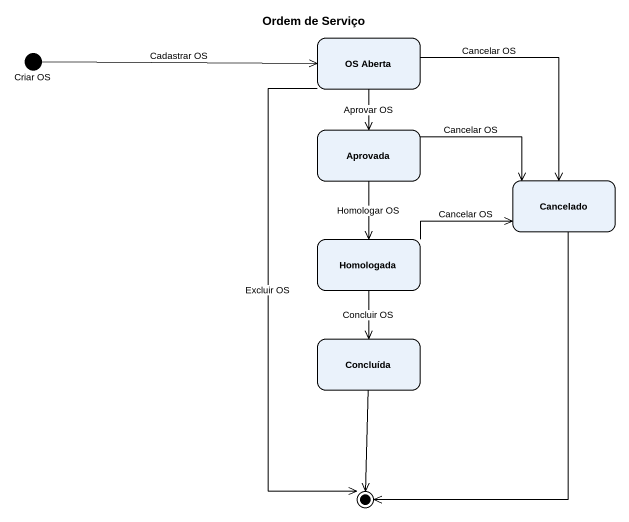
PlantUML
@startuml
title Ordem de Serviço
hide empty description
state "Criar OS" as Criar_OS <<start>>
state "OS Aberta" as OS_Aberta
state Aprovada
state Cancelado
state Homologada
state Concluída
Criar_OS -right-> OS_Aberta : Cadastrar OS
OS_Aberta --> Aprovada : Aprovar OS
OS_Aberta --> Cancelado : Cancelar OS
Aprovada -right-> Cancelado : Cancelar OS
Aprovada --> Homologada : Homologar OS
Homologada -right-> Cancelado : Cancelar OS
Homologada --> Concluída : Concluir OS
OS_Aberta --> [*] : Excluir OS
Cancelado --> [*]
Concluída --> [*]
@enduml
